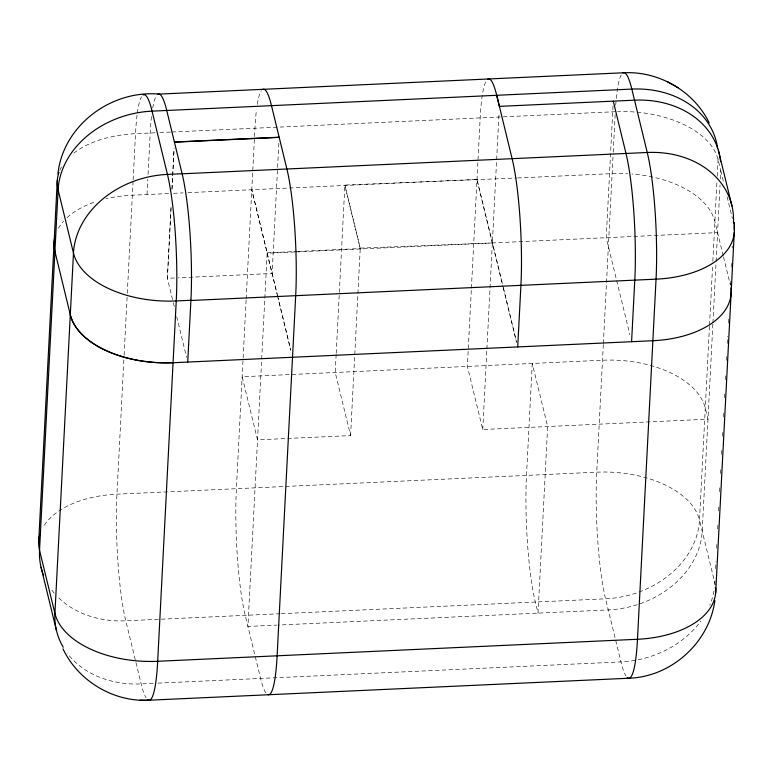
<?xml version="1.0" encoding="UTF-8"?>
<svg xmlns="http://www.w3.org/2000/svg" width="773" height="773" viewBox="0 0 773 773"><rect width="100%" height="100%" fill="white"/><g stroke="black" fill="none" stroke-linecap="round" stroke-linejoin="round"><path stroke-width="0.58" stroke-dasharray="3.87 2.9" d="M123.864 359.88L116.945 494.179A91.059 12.581 87.4 0 0 125.786 620.816L141.159 683.912A91.059 12.581 87.4 0 0 146.058 697.748M124.105 355.203L127.236 294.474M127.294 293.305L133.082 181.008M133.14 179.829L135.517 133.69A91.059 12.581 87.4 0 1 137.063 115.148M147.025 194.535L147.817 179.152M148.058 174.418L150.194 133.014A91.059 12.581 87.4 0 1 151.74 114.472M170.997 208.43L167.374 278.299L173.036 301.567M172.002 189.163L174.128 148.203M171.046 207.135L167.374 278.299L177.007 277.855M171.973 189.047L174.022 149.247M246.104 300.021L236.383 488.7A91.059 12.581 87.4 0 0 245.215 615.337L260.598 678.433A91.059 12.581 87.4 0 0 266.849 693.98M246.162 298.822L254.955 128.212A91.059 12.581 87.4 0 1 256.501 109.669M277.797 296.764L251.785 189.733L267.168 252.829L247.92 626.439L276.811 625.115M278.85 143.237L272.135 273.497L178.215 277.797M336.149 354.459L335.221 372.48L350.594 435.576L257.535 439.847L242.152 376.751L602.505 360.228A91.059 52.023 2.9 0 1 705.266 408.096L707.971 419.188L482.758 429.517L467.375 366.421L471.337 289.382M336.207 353.3L344.874 185.027L516.451 178.022M350.594 435.576L360.257 248.123L344.874 185.027M471.404 288.174L480.178 117.883A91.059 12.581 87.4 0 1 486.613 80.324M482.758 429.517L486.845 350.072M486.903 348.865L499.087 112.365M613.028 105.94L606.235 237.707L629.879 334.699M603.307 344.574L596.737 472.177A91.059 12.581 87.4 0 0 605.568 598.814L620.951 661.91A91.059 12.581 87.4 0 0 625.888 675.815M603.375 343.367L613.163 153.392M613.221 152.204L615.24 112.906M709.488 326.235L699.507 520.045L714.89 583.142A91.059 52.023 2.9 0 1 715.537 586.659M709.546 325.027L712.59 266.047M712.832 261.226L716.967 181.017M717.209 176.254L718.069 159.576A91.059 73.667 -13.7 0 0 718.156 156.233M712.87 324.09L702.213 531.138A91.059 73.667 -13.7 0 1 608.274 609.907L278.019 625.057M712.938 322.882L716.04 262.694M716.098 261.496L720.04 184.969M720.349 179.017L720.774 170.678L718.069 159.576A91.059 52.023 2.9 0 0 617.627 111.621M715.006 580.736L714.89 583.142A91.059 73.667 -13.7 0 1 714.494 587.615M715.634 568.696L716.001 561.478M716.687 548.231L716.929 543.419M717.673 528.974L717.924 524.152M718.61 510.914L718.919 504.895M719.595 491.657L719.847 486.835M720.533 473.598L720.842 467.578M721.518 454.34L721.769 449.519M722.446 436.281L722.765 430.261M723.441 417.014L723.75 410.994M724.436 397.757L724.678 392.945M725.364 379.698L725.673 373.678M726.359 360.44L726.601 355.628M727.229 343.589L727.596 336.361M728.282 323.124L728.524 318.302M730.388 285.15A91.059 52.023 2.9 0 0 730.263 284.599L730.466 280.744M731.161 267.245L731.461 261.458M732.166 247.959L732.263 246.036M155.006 132.792L135.517 133.69A91.059 52.023 2.9 0 0 73.686 153.228M159.827 132.57L170.659 132.077M171.867 132.019L615.308 111.708M168.698 193.54L132.347 195.211A91.108 52.139 3 0 0 105.998 198.787M173.51 193.318L183.143 192.873M187.965 192.661L477.009 179.404L502.624 284.841M517.639 177.964L612.119 173.635A91.059 52.023 2.9 0 1 627.666 173.693M267.168 252.829L296.996 251.457M298.185 251.409L360.228 248.558L344.855 185.462M294.581 251.998L267.139 253.264L277.111 294.155M295.779 251.95L717.586 232.605M280.126 613.733L125.786 620.816A91.059 73.667 -13.7 0 1 57.26 596.427M281.333 613.685L605.568 598.814A91.059 73.667 -13.7 0 0 699.507 520.045A91.059 52.023 2.9 0 0 596.737 472.177L116.945 494.179A91.059 52.023 2.9 0 0 42.959 527.341M153.228 683.361L141.159 683.912A91.059 73.667 -13.7 0 1 67.502 653.581M158.05 683.139L620.951 661.91A91.059 73.667 -13.7 0 0 700.898 621.009M360.257 248.123L492.362 242.935M723.219 255.708L714.88 221.503A91.059 52.023 2.9 0 0 631.985 173.983M723.499 256.868L730.263 284.599M476.98 179.829L503.184 287.334M503.474 288.503L516.577 342.255L502.914 286.01M277.401 295.325L290.783 350.246L278.077 297.924M720.774 170.678L723.943 183.732M727.122 196.786L732.408 218.537M173.316 302.726L174.447 307.383M176.708 316.688L186.602 357.406M257.264 104.374A91.059 12.581 87.4 0 1 261.39 90.654M58.4 228.296A91.108 52.139 3 0 1 63.647 221.107M67.029 217.686A91.108 52.139 3 0 1 96.132 201.569M152.706 107.94A91.059 12.581 87.4 0 1 156.629 95.456M137.362 112.945A91.059 12.581 87.4 0 1 141.556 96.731M59.763 170.389A91.059 52.023 2.9 0 1 61.763 166.446M54.226 593.094A91.059 73.667 -13.7 0 1 50.177 587.809M615.704 105.215A91.059 12.581 87.4 0 1 621.734 74.169M713.991 590.968A91.059 73.667 -13.7 0 1 709.749 605.327M532.268 363.445L526.5 475.395A91.059 12.581 87.4 0 0 535.331 602.032L538.037 613.134L547.651 426.541L532.268 363.445"/><path stroke-width="1.16" d="M57.299 180.293L38.65 542.868M187.733 362.064L190.912 300.272L176.244 300.948A91.059 52.023 2.9 0 1 73.474 253.08L58.101 189.82A91.059 52.023 2.9 0 1 58.99 172.36M517.717 346.932L520.915 285.353A91.059 12.581 87.4 0 0 512.113 158.678L496.72 95.34M631.589 341.705L634.788 280.135A91.059 12.581 87.4 0 0 625.985 153.46L613.269 101.147M715.692 592.669L731.065 294.127M731.103 293.556L734.263 232.451M57.898 173.944C63.173 125.255 111.215 89.794 159.161 94.093L623.618 72.768C658.683 70.903 693.903 91.127 709.17 122.878M714.88 600.563C709.295 642.527 671.428 676.752 629.164 678.221L149.527 700.193C113.786 702.367 78.257 681.158 62.98 648.818M174.398 142.01L279.159 137.208M174.437 142.184L279.198 137.381M190.931 300.484L656.045 279.159A91.059 52.158 3 0 0 734.234 227.591M140.077 700.193L148.629 700.183M678.105 87.707L667.466 81.677M718.359 150.3L731.963 205.966M496.691 95.272L499.397 106.374L634.527 100.171A91.059 73.667 -13.7 0 1 720.581 161.702M41.046 567.256L56.419 630.353M734.35 230.006L734.263 222.537L734.321 227.378M157.876 94.287A91.059 12.581 87.4 0 1 166.736 110.471L182.128 173.809L647.243 152.484A91.059 73.57 -13.7 0 1 733.461 222.895M70.295 314.872A91.059 52.023 2.9 0 0 173.065 362.74L652.847 340.729A91.059 52.023 2.9 0 0 730.881 287.904M262.636 89.484A91.059 12.581 87.4 0 1 271.497 105.669L286.889 169.007A91.059 12.581 87.4 0 1 295.692 295.682L277.121 655.804A91.059 12.581 87.4 0 1 268.163 694.724M190.912 300.407A91.059 12.581 87.4 0 0 182.109 173.732L167.432 174.408A91.059 73.57 -13.7 0 0 73.474 253.08L54.922 613.414A91.059 73.667 -13.7 0 0 63.222 647.233M173.065 362.605A91.059 52.023 2.9 0 1 70.304 314.737L54.931 251.476A91.108 52.139 3 0 1 55.241 235.736M143.198 94.963A91.059 12.581 87.4 0 1 152.059 111.148L167.432 174.408A91.059 12.581 87.4 0 1 176.244 300.948L157.682 661.282A91.059 12.581 87.4 0 1 148.02 699.913M43.655 575.576A91.059 73.667 -13.7 0 1 39.539 550.308A91.059 52.023 2.9 0 1 39.8 534.8M487.84 79.194A91.059 12.581 87.4 0 1 496.72 95.369M622.98 72.991A91.059 12.581 87.4 0 1 631.821 89.079L647.243 152.484A91.059 12.581 87.4 0 1 656.045 279.159L637.474 639.271A91.059 12.581 87.4 0 1 627.203 677.457M717.634 148.503A91.059 73.667 -13.7 0 0 631.821 89.079L152.059 111.148A91.059 73.57 -13.7 0 0 58.101 189.82L39.539 550.308L54.922 613.414A91.059 52.023 2.9 0 0 157.682 661.282L637.474 639.271A91.059 52.023 2.9 0 0 715.663 587.828"/></g></svg>
